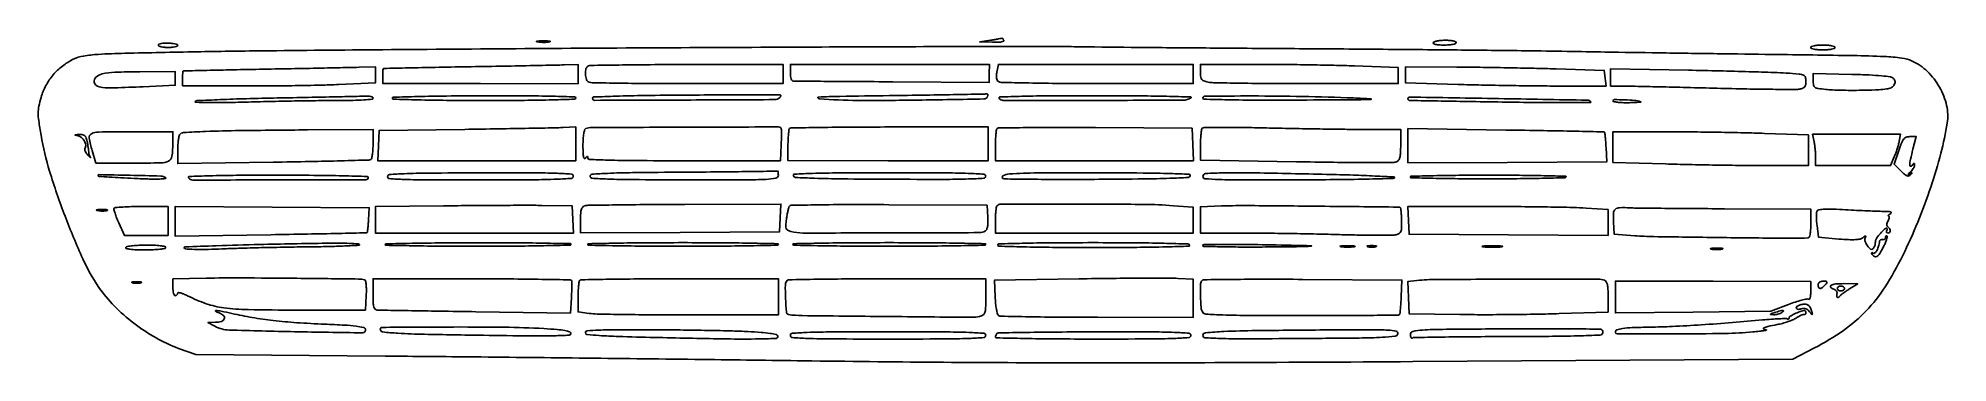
# Model space of a CAD drawing. Extents: x 0 to 792, y 0 to 135.
import ezdxf

# ---------------------------------------------------------------- set-up
doc = ezdxf.new("R2010")
doc.units = 0

msp = doc.modelspace()

# ---------------------------------------------------------------- linework, layer by layer
for points in [[(394.827353, 133.876262), (390.327353, 133.176649), (395.63637, 133.026455, 0.013585), (397.840231, 133.023999, 0.038309), (399.371416, 133.181704, 0.075512), (400.215929, 133.470925, 0.435726), (400.327353, 133.876262, 0.019369), (400.076653, 134.248826, 0.032455), (399.834765, 134.538392, 0.035673), (399.628732, 134.726016, 0.346373), (399.518336, 134.726068, -0.121216), (399.354299, 134.651797, -0.001171), (398.061579, 134.414482, -0.003802), (396.565957, 134.155268, -0.002443)], [(262.827353, 130.768234, 0.000383), (201.790983, 130.397678, 0.000425), (142.848183, 129.944518, 0.000393), (92.564969, 129.475624, 0.002218), (65.728053, 129.085219, 0.000742), (35.936552, 128.475414, 0.00966), (24.864296, 128.018194, 0.026642), (18.728662, 127.316539, 0.071046), (14.541626, 125.979989, 0.052664), (10.046135, 123.186093, 0.052243), (6.220122, 119.50798, 0.052078), (3.229408, 115.10491, 0.051673), (1.203733, 110.167605, 0.020225), (0.284019, 106.499028, 0.050938), (0.000021, 103.762353, 0.036002), (0.228519, 100.519989, 0.006209), (1.178307, 94.431366, 0.033048), (4.725742, 79.498658, 0.016009), (11.114634, 60.92666, 0.015778), (18.505419, 43.193922, 0.042626), (25.178186, 31.310592, 0.045746), (31.471772, 23.658246, 0.03417), (39.668067, 16.429114, 0.033903), (48.862118, 10.317206, 0.042442), (58.151203, 6.011147), (65.327353, 3.397815), (143.827353, 2.789292, -0.000565), (180.677097, 2.46198, -0.000285), (227.174228, 1.969947, -0.000283), (275.233326, 1.406865, -0.00042), (317.327353, 0.854554, 0.001524), (371.890852, 0.259155, 0.00161), (425.466424, 0.010338, 0.001313), (487.578482, 0.085031, 0.000577), (569.827353, 0.494892), (727.327353, 1.461444), (736.369138, 6.162553, 0.033438), (748.400388, 13.478138, 0.049005), (757.779341, 21.557557, 0.047547), (765.602463, 31.498388, 0.029218), (772.924871, 44.488232, 0.016805), (779.157251, 58.396625, 0.015948), (784.559473, 72.93494, 0.016603), (788.77101, 87.013221, 0.025279), (791.392423, 99.500101, 0.096026), (791.134993, 106.834704, 0.07216), (788.203718, 114.378346, 0.070932), (783.180831, 120.899705, 0.08619), (776.827353, 125.254724, 0.075338), (772.505981, 126.49057, 0.020264), (765.378057, 127.116824, 0.00796), (752.465664, 127.519708, 0.000657), (718.827353, 127.989232, -0.000321), (696.035674, 128.292072, -0.000267), (671.789853, 128.642775, -0.000269), (649.580269, 128.987862, -0.00073), (633.827353, 129.264122, 0.001802), (616.674097, 129.528152, 0.000433), (588.227353, 129.838831, 0.000445), (555.574228, 130.138114, 0.000441), (522.827353, 130.380242, -0.000274), (491.285651, 130.602929, -0.000352), (462.274228, 130.844078, -0.000269), (437.951582, 131.07646, -0.003048), (428.327353, 131.232276, 0.006084), (417.598202, 131.340834, 0.000189), (373.524228, 131.233876, 0.000369), (321.579836, 131.049849, 0.000256)], [(49.827353, 131.869064, 0.296806), (50.077596, 131.484641, 0.043381), (51.002353, 131.167897, 0.037417), (52.294397, 130.948123, 0.023426), (53.827353, 130.876262, 0.019688), (55.360547, 130.936655, 0.031838), (56.652353, 131.121856, 0.033686), (57.597445, 131.386877, 0.317588), (57.827353, 131.712328, 0.308429), (57.599292, 132.046871, 0.032717), (56.652353, 132.348841, 0.031397), (55.360444, 132.584611, 0.019646), (53.827353, 132.70513, 0.023406), (52.294273, 132.693416, 0.03792), (51.002353, 132.524189, 0.044707), (50.07963, 132.243397, 0.305516)], [(207.091103, 133.15868, 0.022548), (208.312541, 133.029969, 0.015659), (209.699899, 132.990299, 0.015827), (211.03687, 133.036284, 0.031163), (212.091103, 133.17233, 0.248898), (212.283041, 133.327076, 0.49082), (212.201704, 133.473115, 0.030832), (211.124433, 133.56863, 0.00738), (209.327353, 133.590247, 0.006817), (207.539071, 133.560983, 0.040183), (206.607954, 133.457844, 0.720633), (206.589078, 133.314874, 0.075924)], [(578.327353, 132.876262, 0.420328), (578.429061, 132.464637, 0.077973), (579.235739, 132.145137, 0.040398), (580.69459, 131.938468, 0.014995), (582.768336, 131.876262, 0.018609), (584.707528, 131.948458, 0.03019), (586.341267, 132.170012, 0.030871), (587.545346, 132.486296, 0.323693), (587.827353, 132.876262, 0.308946), (587.562073, 133.264614, 0.037703), (586.522814, 133.582512, 0.03416), (585.088487, 133.803968, 0.021227), (583.38637, 133.876262, 0.02093), (581.640537, 133.803149, 0.027868), (580.068378, 133.582512, 0.027581), (578.827055, 133.265153, 0.179846)], [(734.827353, 130.876262, 0.322437), (735.107903, 130.486444, 0.031449), (736.296103, 130.170012, 0.03053), (737.910799, 129.948466, 0.01883), (739.827353, 129.876262, 0.01883), (741.743907, 129.948466, 0.03053), (743.358603, 130.170012, 0.031449), (744.546802, 130.486444, 0.322437), (744.827353, 130.876262, 0.322437), (744.546802, 131.266079, 0.031449), (743.358603, 131.582512, 0.03053), (741.743907, 131.804057, 0.01883), (739.827353, 131.876262, 0.01883), (737.910799, 131.804057, 0.03053), (736.296103, 131.582512, 0.031449), (735.107903, 131.266079, 0.322437)], [(56.827353, 118.028389), (56.827353, 115.180516), (43.577353, 114.597074, -0.002816), (31.452144, 114.131572, -0.031307), (26.613125, 114.276072, -0.102229), (24.247014, 114.998142, -0.233988), (23.204711, 116.485811, -0.251374), (23.948768, 118.58189, -0.1287), (26.493494, 119.910454, -0.047436), (31.764424, 120.601514, -0.007744), (42.077353, 120.808581), (56.827353, 120.876262)], [(139.827353, 119.527395), (139.827353, 116.178529), (124.577353, 115.498314, -0.005388), (117.019619, 115.242774, -0.002082), (106.536728, 115.045063, -0.002061), (95.170465, 114.924903, -0.002546), (84.577353, 114.910527), (59.827353, 115.002956), (59.827353, 117.939609, -0.007949), (59.845462, 119.078673, -0.012006), (59.90079, 120.069127, -0.006838), (59.977691, 120.889272, -0.206983), (60.077353, 121.065221, -0.157099), (60.306597, 121.145174, -0.000051), (69.947665, 121.374891, -0.000863), (80.656428, 121.610467, -0.000523), (93.327353, 121.85407, 0.000246), (106.458001, 122.099231, 0.00031), (118.616415, 122.339767, 0.000246), (128.81774, 122.552935, 0.002472), (133.077353, 122.66511), (139.827353, 122.876262)], [(223.827353, 119.855918), (223.827353, 115.835574), (183.327353, 115.898625), (142.827353, 115.961677), (142.827353, 118.918969, -0.00789), (142.84547, 120.067007, -0.01184), (142.90079, 121.067506, -0.006828), (142.977737, 121.896342, -0.197496), (143.077353, 122.080345, -0.167007), (143.310449, 122.1664, -0.000052), (153.38829, 122.394174, -0.000895), (164.581253, 122.625937, -0.000543), (177.827353, 122.862114, 0.000326), (191.460519, 123.099293, 0.000431), (203.88204, 123.33421, 0.000308), (214.29657, 123.546577, 0.004232), (218.077353, 123.65803), (223.827353, 123.876262)], [(308.827353, 119.876262), (308.827353, 115.876262), (269.40914, 115.876262, -0.001439), (254.185482, 115.920088, -0.002261), (241.105378, 116.054564, -0.000571), (229.678782, 116.236773, -0.087553), (228.40914, 116.48325, -0.216079), (227.310963, 117.596073, -0.076123), (226.852157, 119.845482, -0.077364), (227.089673, 122.095623, -0.23617), (228.077353, 123.213981, -0.092204), (229.097707, 123.420433, -0.000381), (240.636728, 123.593394, -0.001879), (253.749435, 123.730667, -0.001181), (269.077353, 123.797314), (308.827353, 123.876262)], [(394.28966, 120.126284), (394.251968, 116.376262), (354.28966, 116.637022, 0.000044), (338.880314, 116.736206, 0.00007), (325.699093, 116.818023, 0.000013), (314.063227, 116.888301, 0.003655), (313.077353, 116.887022, -0.226047), (312.564574, 117.125935, -0.086757), (312.16587, 117.827024, -0.057814), (311.909089, 118.931164, -0.028258), (311.827353, 120.376262), (311.827353, 123.876262), (353.077353, 123.876284), (394.327353, 123.876306)], [(478.827353, 119.876262), (478.827353, 115.876262), (439.077353, 115.891574, -0.001884), (423.748651, 115.955224, -0.002995), (410.633278, 116.137672, -0.000671), (399.142007, 116.381823, -0.136599), (398.065608, 116.70785, -0.134549), (397.563927, 117.259843, -0.078815), (397.287149, 118.115376, -0.058439), (397.242561, 119.262888, -0.02988), (397.440608, 120.692537), (398.077353, 123.876262), (438.452353, 123.876262), (478.827353, 123.876262)], [(545.667046, 123.218454), (563.827353, 122.560647), (563.827353, 119.218454), (563.827353, 115.876262), (525.952353, 115.876262, -0.001537), (511.21253, 115.92158, -0.002273), (498.285165, 116.059855, -0.00102), (487.257787, 116.250463, -0.044547), (484.952353, 116.501262, -0.034086), (483.220076, 116.972378, -0.144469), (482.355131, 117.590706, -0.137102), (481.93991, 118.598839, -0.029557), (481.827353, 120.501262), (481.827353, 123.876262), (504.667046, 123.876262, -0.002372), (514.736622, 123.828498, -0.001639), (526.132169, 123.683031, -0.001653), (537.085262, 123.471086, -0.003388)], [(629.263949, 121.990813), (649.200545, 121.376262), (649.569498, 118.126262), (649.93845, 114.876262), (630.132902, 114.878714, -0.002546), (620.984128, 114.926441, -0.001388), (609.75617, 115.073381, -0.001383), (598.343717, 115.286014, -0.002198), (588.577353, 115.537966), (566.827353, 116.194765), (566.827353, 119.535513), (566.827353, 122.876262), (588.077353, 122.740813, -0.001832), (597.660054, 122.644628, -0.001127), (608.94154, 122.464628, -0.00113), (620.098264, 122.236248, -0.002022)], [(724.577353, 120.259673, -0.004472), (730.033878, 119.838278, -0.075239), (731.788695, 119.415882, -0.222386), (732.566876, 118.575081, -0.077426), (732.827353, 116.90307, -0.043279), (732.703742, 115.477661, -0.124032), (732.30159, 114.57667, -0.129945), (731.533881, 113.998198, -0.049644), (730.240343, 113.614878, -0.04861), (728.330668, 113.439191, -0.001089), (719.112264, 113.50909, -0.002449), (708.310874, 113.667448, -0.001653), (695.990343, 113.949208, 0.000332), (683.40808, 114.270214, 0.000422), (671.792419, 114.549017, 0.00033), (662.050267, 114.76819, 0.003495), (658.077353, 114.827169), (651.827353, 114.876262), (651.827353, 118.458896), (651.827353, 122.04153), (684.077353, 121.432076, -0.001151), (697.029732, 121.157482, -0.00136), (709.277353, 120.836283, -0.001185), (719.615649, 120.512473, -0.008612)], [(769.042269, 118.061345, -0.065312), (769.564543, 117.381352, -0.118883), (769.762295, 116.713471, -0.107273), (769.642229, 115.981203, -0.046843), (769.194117, 115.098738, -0.152935), (768.131407, 114.196715, -0.059416), (766.257622, 113.654685, -0.02969), (763.101246, 113.326735, -0.005394), (757.216593, 113.130249, -0.005532), (752.662536, 113.077762, -0.005102), (747.98388, 113.123344, -0.005099), (743.816162, 113.249015, -0.016857), (741.077353, 113.452206, -0.010372), (737.785201, 113.877618, -0.113946), (736.554624, 114.363661, -0.200442), (735.988797, 115.242404, -0.044138), (735.827353, 117.067694), (735.827353, 120.115215), (751.814746, 119.708345, -0.004668), (759.079921, 119.455558, -0.0128), (764.200685, 119.097984, -0.012156), (767.849097, 118.659452, -0.161755)], [(222.827353, 109.893435, -0.404801), (222.351425, 109.401909, -0.001371), (213.237743, 109.132953, -0.00493), (201.532529, 108.93509, -0.001761), (184.827353, 108.876262, -0.001959), (169.249765, 108.937306, -0.004196), (157.228847, 109.132418, -0.000825), (147.232854, 109.395099, -0.406058), (146.827353, 109.812084, -0.405445), (147.23189, 110.228957, -0.000818), (157.250579, 110.513529, -0.004186), (169.279132, 110.734745, -0.001969), (184.827353, 110.829257, -0.001752), (201.561167, 110.806441, -0.004939), (213.257737, 110.633964, -0.001382), (222.350506, 110.384881, -0.40541)], [(307.41181, 110.126262, -0.197672), (305.293516, 109.241039, -0.000394), (268.165394, 109.065193, -0.000279), (230.711615, 108.938254, -0.415043), (229.827353, 109.820016, -0.402831), (230.314367, 110.326414, -0.001406), (239.520926, 110.6599, -0.004943), (251.420229, 110.939693, -0.001717), (268.577353, 111.114518, -0.000611), (283.464531, 111.196885, -0.001003), (296.066936, 111.225937, -0.000078), (307.378295, 111.227564, -0.13593), (307.74402, 111.126262, -0.233164), (307.843454, 110.97189, -0.109138), (307.818308, 110.729387, -0.07307), (307.668391, 110.431767, -0.043063)], [(393.577739, 110.626262, -0.317783), (392.056058, 109.507564, -0.000846), (364.702897, 109.046038, -0.005005), (339.73647, 108.916976, -0.018012), (323.827353, 109.567406, -0.260969), (323.254014, 109.94916, -0.545623), (323.46773, 110.317164, -0.007351), (332.353872, 110.592739, -0.0008), (352.827353, 110.89372, 0.000525), (368.030696, 111.108854, 0.000848), (380.96902, 111.327484, 0.000113), (392.481756, 111.544172, 0.063355), (393.160686, 111.64372, -0.167487), (393.441273, 111.62693, -0.200141), (393.626946, 111.440765, -0.123734), (393.677533, 111.088904, -0.054566)], [(477.907874, 109.947188, -0.141052), (474.683181, 109.00581, -0.000596), (437.656208, 108.910007, -0.000376), (400.056452, 108.885838, -0.259904), (398.35212, 109.836188, -0.576446), (398.629909, 110.354157, -0.001795), (407.76858, 110.620147, -0.004948), (420.028122, 110.811562, -0.001523), (438.518336, 110.860949, -0.001763), (455.116146, 110.796209, -0.003942), (467.729442, 110.603086, -0.00136), (477.79951, 110.342071, -0.74015)], [(138.827353, 109.876262, -0.38581), (138.424513, 109.431901, -0.007078), (134.992755, 109.143697, -0.012148), (130.489104, 108.939385, -0.00526), (124.48896, 108.876262, 0.003081), (117.405112, 108.83261, 0.001207), (107.632185, 108.688568, 0.001194), (97.061294, 108.481982, 0.001488), (87.23896, 108.237305, -0.00338), (78.479311, 108.052267, -0.006025), (71.270145, 108.035604, -0.002064), (65.267376, 108.118852, -0.649666), (65.12604, 108.45266, -0.195665), (65.89678, 108.808554, -0.000808), (75.442999, 109.233884, -0.003802), (86.340372, 109.61877, -0.002366), (99.12604, 109.912477, 0.000336), (112.083047, 110.157483, 0.000486), (123.529155, 110.392738, 0.000245), (133.246221, 110.606669, 0.008141), (135.577353, 110.697123, -0.029097), (136.822699, 110.693245, -0.046561), (137.872665, 110.529889, -0.06013), (138.603385, 110.248558, -0.277611)], [(545.327353, 109.93003, -0.005901), (552.554751, 109.564854, -0.950448), (552.552045, 109.329247, -0.008311), (545.699504, 109.173713, -0.000409), (523.077353, 109.05484, -0.001676), (505.540224, 109.035827, -0.004534), (493.095208, 109.176919, -0.001132), (483.292699, 109.399167, -0.40693), (482.827353, 109.876262, -0.412952), (483.642567, 110.694995, -0.000862), (503.309894, 110.745822, -0.005131), (524.055427, 110.550767, -0.004754)], [(643.691911, 108.294281, -0.653131), (643.572804, 108.020339, -0.000466), (633.125067, 107.993347, -0.002892), (621.163658, 108.042791, -0.001689), (606.827353, 108.23342, 0.000009), (592.396615, 108.473791, 0.000015), (580.122665, 108.677635, 0.000002), (569.178643, 108.859018, 0.001225), (568.577353, 108.867509, -0.098705), (568.291041, 108.928068, -0.096647), (568.047404, 109.094003, -0.09665), (567.884022, 109.33935, -0.098719), (567.826463, 109.626262, -0.419511), (568.510965, 110.300115, -0.000172), (605.429962, 109.664654, -0.000238), (642.109362, 109.00318, -0.204083)], [(664.327353, 108.37595, -0.786234), (664.314815, 108.238743, -0.016781), (663.197665, 108.111367, -0.011524), (661.408947, 108.009437, -0.005312), (659.077353, 107.955209, -0.01282), (656.681162, 107.986379, -0.021155), (654.66329, 108.150082, -0.016586), (653.102751, 108.396198, -0.359712), (652.827353, 108.729469, -0.415113), (653.32904, 109.229618, -0.006915), (657.652432, 109.15654, -0.014687), (661.84015, 108.904544, -0.06004)], [(55.827353, 90.958049, -0.034478), (55.466086, 85.72518, -0.249786), (54.034384, 83.75085, -0.109208), (50.852777, 82.984801, -0.004681), (39.259105, 82.876262), (23.904834, 82.876262), (22.366093, 88.057763, -0.030247), (21.148982, 93.298463, -0.33223), (22.075534, 95.105495, -0.111386), (24.984353, 95.797724, -0.002943), (38.327353, 95.876262), (55.827353, 95.876262)], [(138.827353, 90.935279, -0.014658), (138.759384, 88.61736, -0.020932), (138.552943, 86.569865, -0.017567), (138.259933, 84.936227, -0.203912), (137.893191, 84.416952, -0.131732), (137.087943, 84.175235, -0.000361), (125.610975, 83.842964, -0.002146), (112.628681, 83.532252, -0.001334), (97.393191, 83.273688), (57.827353, 82.707768), (57.842666, 88.042015, -0.013234), (57.90522, 90.173592, -0.01601), (58.080736, 92.166975, -0.0147), (58.329201, 93.819491, -0.097158), (58.631613, 94.593789, -0.240183), (60.258975, 95.554528, -0.005716), (69.330515, 96.012463, -0.006699), (83.617163, 96.378399, -0.001069), (111.577353, 96.66004), (138.827353, 96.876262)], [(222.827353, 90.876262), (222.827353, 83.876262), (181.779635, 83.876262), (140.731918, 83.876262), (141.029635, 90.126262), (141.327353, 96.376262), (176.827353, 96.895515, 0.000401), (190.807823, 97.111225, 0.000543), (203.441415, 97.330019, 0.000363), (214.047831, 97.532925, 0.006018), (217.577353, 97.645515), (222.827353, 97.876262)], [(307.910686, 97.463458, -0.192326), (308.067598, 97.102477, -0.004603), (308.106455, 95.236926, -0.009432), (308.090379, 93.017815, -0.006189), (307.992026, 90.463458), (307.656699, 83.876262), (267.742026, 83.876262, -0.001278), (247.368289, 83.928326, -0.006546), (236.06019, 84.134187, -0.003897), (228.484131, 84.430481, -0.396998), (227.81204, 85.126262, 0.066727), (227.745376, 85.581176, 0.405416), (227.558212, 85.688762, 0.167501), (227.267584, 85.49812, 0.021149), (226.827353, 84.876262, -0.427288), (226.415007, 84.797195, -0.193436), (226.084206, 85.312748, -0.038825), (225.896516, 87.001057, -0.007702), (225.842666, 90.042928, -0.012494), (225.909741, 92.998724, -0.030717), (226.146134, 95.157078, -0.040141), (226.523443, 96.630172, -0.217403), (227.077353, 97.213981, -0.095225), (229.331117, 97.655961, -0.000171), (267.828204, 97.787977, -0.00009), (306.842444, 97.901326, -0.19841)], [(393.827353, 90.856319), (393.827353, 83.836376), (352.327353, 83.898133), (310.827353, 83.95989), (310.827353, 90.251409, -0.009858), (310.875836, 92.710177, -0.014023), (311.023186, 94.890628, -0.009968), (311.230493, 96.678225, -0.163948), (311.49402, 97.209595, -0.194375), (312.136116, 97.482156, -0.000352), (323.959645, 97.680428, -0.002487), (337.29089, 97.828257, -0.001529), (352.99402, 97.876262), (393.827353, 97.876262)], [(478.623043, 90.626262), (478.918733, 83.876262), (437.873043, 83.876262), (396.827353, 83.876262), (396.827353, 90.209595, -0.009957), (396.876655, 92.685182, -0.01414), (397.026474, 94.881632, -0.010115), (397.237332, 96.681626, -0.163575), (397.505211, 97.220786, -0.195862), (398.157313, 97.495393, -0.00038), (409.75514, 97.622798, -0.002592), (422.843176, 97.688777, -0.001594), (438.255211, 97.637453), (478.327353, 97.376262)], [(548.577353, 96.878428), (564.827353, 96.876262), (564.827353, 90.48325, -0.01062), (564.755986, 87.123527, -0.050065), (564.482354, 85.21665, -0.097971), (563.950081, 84.079809, -0.142788), (563.077353, 83.410927, -0.092345), (561.680275, 83.147879, -0.000718), (550.164853, 83.142097, -0.002611), (536.939925, 83.223518, -0.001671), (521.577353, 83.449686), (481.827353, 84.167757), (481.827353, 90.355342, -0.011252), (481.882003, 92.783512, -0.015493), (482.047665, 94.959375, -0.012102), (482.282156, 96.736733, -0.151083), (482.577353, 97.339695, -0.203662), (483.289735, 97.652538, -0.00132), (490.303915, 97.717956, -0.004964), (498.381373, 97.691773, -0.003114), (507.827353, 97.508528, 0.001431), (518.397127, 97.267889, 0.00111), (529.903915, 97.064414, 0.001122), (540.639174, 96.922513, 0.00271)], [(649.328603, 95.707846, -0.170591), (649.468995, 95.41476, -0.003254), (649.643849, 93.711165, -0.007499), (649.806673, 91.699753, -0.004904), (649.936851, 89.376262), (650.214012, 83.376262), (609.020682, 83.195642), (567.827353, 83.015022), (567.827353, 90.101116), (567.827353, 97.18721), (608.412435, 96.61332, -0.000754), (623.997393, 96.369427, -0.001242), (637.172905, 96.110608, -0.000089), (649.004171, 95.846668, -0.19327)], [(715.667046, 95.218454), (733.827353, 94.560647), (733.827353, 88.218454), (733.827353, 81.876262), (715.077353, 81.878714, -0.002653), (706.338241, 81.926226, -0.001383), (695.446103, 82.073381, -0.001376), (684.269631, 82.286069, -0.002102), (674.577353, 82.537966), (652.827353, 83.194765), (652.827353, 89.535513), (652.827353, 95.876262), (675.167046, 95.876262, -0.002416), (685.04443, 95.828543, -0.001645), (696.279044, 95.683031, -0.001657), (707.118124, 95.471045, -0.003334)], [(20.389547, 91.39643, -0.004254), (20.637887, 90.007565, -0.005296), (20.844001, 88.712562, -0.004346), (20.995853, 87.62359, -0.039778), (21.019897, 87.14643, 0.065399), (21.057437, 86.777639, 0.02695), (21.19936, 86.294904, 0.026101), (21.409511, 85.786577, 0.030403), (21.66239, 85.329132, -0.182032), (21.694061, 85.17731, -0.574437), (21.619532, 85.148101, -0.032557), (21.218446, 85.51023, -0.007212), (20.582713, 86.183296, -0.037266), (19.956059, 86.977597, -0.048474), (19.514822, 87.791866, -0.05713), (19.304314, 88.508844, -0.183266), (19.397261, 88.989375, 0.167822), (19.713186, 90.395355, 0.098673), (19.184799, 92.055017, 0.092794), (18.016873, 93.470129, 0.12672), (16.530073, 94.176724, -0.004032), (15.264152, 94.432833, -0.576204), (15.225419, 94.550645, -0.198464), (15.435708, 94.652518, -0.002244), (17.03204, 94.740079, -0.048784), (18.512623, 94.67017, -0.161035), (19.374917, 94.238642, -0.126037), (19.931681, 93.302862, -0.025135)], [(771.487985, 91.929423, -0.018795), (771.157199, 90.54771, -0.009074), (770.635641, 88.804477, -0.008985), (770.025627, 87.004956, -0.012746), (769.414012, 85.429423), (767.929406, 81.876262), (752.378379, 81.876262), (736.827353, 81.876262), (736.827353, 85.251262, 0.014823), (736.782309, 86.770337, 0.009143), (736.643759, 88.552824, 0.009167), (736.442093, 90.311153, 0.016219), (736.202353, 91.751262), (735.577353, 94.876262), (753.827353, 94.876262), (772.077353, 94.876262)], [(777.180866, 88.658333, 0.008715), (776.169292, 84.458755, 0.04174), (775.836728, 82.019624, 0.397533), (776.208747, 81.582119, 0.283883), (776.827353, 81.876262, -0.011718), (777.354204, 82.651054, -0.212802), (777.606124, 82.798944, -0.413627), (777.769512, 82.668725, -0.025625), (777.81204, 81.986504, -0.097806), (777.693855, 81.351369, -0.04299), (777.308792, 80.583633, -0.040365), (776.745798, 79.813908, -0.043024), (776.077353, 79.162347, 0.008676), (775.383596, 78.573287, 0.128826), (775.206897, 78.311223, 0.631657), (775.293701, 78.22517, 0.025579), (775.827353, 78.448808, -0.00947), (776.585703, 78.795729, -0.339168), (776.761806, 78.751909, -0.358556), (776.759056, 78.575891, -0.00989), (776.215814, 77.961427, -0.149639), (775.518435, 77.552832, -0.157649), (774.727786, 77.616067, -0.079151), (773.706986, 78.242634, -0.018183), (772.215814, 79.617498), (769.327353, 82.481812), (771.307113, 88.179037, -0.01214), (772.506717, 91.378463, -0.07429), (773.397816, 92.894773, -0.139096), (774.429704, 93.623315, -0.084788), (775.910626, 93.876262), (778.534379, 93.876262)], [(306.827353, 77.87719, -0.359334), (305.810968, 76.645539, -0.035449), (301.709948, 76.150771, -0.012098), (293.339931, 75.94146, -0.000707), (267.827353, 75.95695, -0.001123), (246.430738, 76.048276, -0.007901), (236.013619, 76.28079, -0.007406), (229.596903, 76.620747, -0.394508), (228.827353, 77.444278, -0.393021), (229.594578, 78.269572, -0.007377), (236.003857, 78.642635, -0.007936), (246.38351, 78.928318, -0.001145), (267.577353, 79.126609, 0.000571), (282.45312, 79.248714, 0.000943), (295.017978, 79.38989, 0.000052), (306.334968, 79.539575, 0.189027), (306.577353, 79.638352, -0.569925), (306.674421, 79.610923, -0.029599), (306.753915, 79.219148, -0.02349), (306.809683, 78.627872, -0.011768)], [(52.827353, 76.861072, -0.700766), (52.731215, 76.455106, -0.022292), (50.319093, 76.283046, -0.01366), (46.182796, 76.285878, -0.003996), (39.827353, 76.514747, -0.00221), (34.238814, 76.785494, -0.003525), (29.464332, 77.071734, -0.000801), (25.288106, 77.358391, -0.162579), (24.910686, 77.514624, -0.700223), (25.136709, 78.104761, -0.001671), (37.986758, 77.846904, -0.001945), (50.815705, 77.496631, -0.138286)], [(136.827353, 76.966993, -0.413267), (135.858684, 75.995189, -0.000363), (99.897746, 75.905115, -0.000426), (64.079876, 75.871924, -0.259953), (62.353121, 76.834567, -0.575089), (62.629472, 77.352388, -0.002139), (70.974882, 77.623613, -0.005398), (82.244909, 77.819909, -0.001655), (99.268336, 77.876262, -0.002057), (114.268786, 77.814536, -0.003994), (126.250638, 77.620209, -0.000702), (136.445731, 77.359066, -0.406323)], [(221.827353, 77.449573, -0.391172), (221.014062, 76.569083, -0.009768), (215.08077, 76.214024, -0.008569), (205.086367, 75.983131, -0.001063), (183.327353, 75.89968, -0.00108), (161.749448, 75.909411, -0.008378), (151.671739, 76.104602, -0.00904), (145.625775, 76.432623, -0.393198), (144.827353, 77.290948, -0.392141), (145.624706, 78.151278, -0.008928), (151.698955, 78.504529, -0.008366), (161.799884, 78.741987, -0.001091), (183.327353, 78.840841, -0.001053), (205.136499, 78.847499, -0.00858), (215.107491, 78.65842, -0.00989), (221.013055, 78.327952, -0.392217)], [(392.827353, 77.442739, -0.39575), (392.037981, 76.601625, -0.007986), (385.691694, 76.300109, -0.007971), (375.238581, 76.137446, -0.001061), (353.160849, 76.192739, -0.001339), (333.126202, 76.339076, -0.006442), (321.723156, 76.599852, -0.003784), (313.986786, 76.935165, -0.308801), (313.077515, 77.626262, -0.496571), (313.554695, 78.323852, -0.00439), (320.929086, 78.621065, -0.006641), (332.141251, 78.825381, -0.001235), (352.74402, 78.876262, -0.001061), (374.999142, 78.829056, -0.007877), (385.586995, 78.617321, -0.007725), (392.037784, 78.286766, -0.394825)], [(477.562689, 77.582982, -0.30863), (476.70518, 76.930885, -0.003473), (469.097381, 76.592095, -0.006455), (458.144957, 76.32211, -0.001497), (439.718822, 76.161032, -0.001482), (425.208337, 76.120642, -0.002265), (412.622235, 76.179948, -0.000784), (401.759647, 76.297377, -0.060925), (400.052392, 76.527663, -0.666157), (399.906154, 77.567508, -0.119016), (402.645661, 78.409834, -0.013799), (414.158237, 78.798956, -0.001946), (437.89626, 78.853533, -0.0013), (457.999665, 78.769254, -0.006307), (469.40349, 78.547926, -0.003629), (477.108556, 78.245129, -0.497377)], [(534.124757, 78.216203, -0.002462), (545.068958, 77.909903, -0.004203), (554.205022, 77.532284, -0.000824), (562.127092, 77.125034, -0.569698), (562.289404, 76.814859, -0.253612), (561.758291, 76.510432, -0.000392), (550.362143, 76.249003, -0.002873), (537.507606, 76.038084, -0.001753), (522.329308, 75.929497, -0.000968), (499.426542, 75.890297, -0.008809), (489.44421, 76.068424, -0.011468), (483.680438, 76.40539, -0.390588), (482.827353, 77.330841, -0.395489), (483.960543, 78.539405, -0.011774), (491.521645, 78.848102, -0.009054), (504.575493, 78.837016, -0.001025)], [(633.409524, 77.126262, -0.192014), (632.69729, 76.820746, -0.000712), (623.50469, 76.596574, -0.00354), (613.034073, 76.430315, -0.002199), (600.745765, 76.376262, -0.002202), (588.508716, 76.43016, -0.003672), (578.206639, 76.596574, -0.000543), (569.130189, 76.819725, -0.405587), (568.83026, 77.126262, -0.408031), (569.128122, 77.432861, -0.000518), (578.42404, 77.655949, -0.003588), (588.968217, 77.822365, -0.002151), (601.49402, 77.876262, -0.002154), (613.96914, 77.822531, -0.00372), (624.344199, 77.655949, -0.000788), (633.287899, 77.431669, -0.658862)], [(28.589012, 63.189181, -0.041951), (27.761571, 63.045279, -0.020826), (26.696946, 62.995534, -0.020511), (25.582092, 63.035653, -0.028254), (24.589012, 63.169001, -0.082665), (24.146915, 63.332851, -0.67161), (24.166715, 63.482075, -0.053901), (24.898454, 63.591428, -0.008901), (26.327353, 63.624078, -0.009782), (27.765778, 63.603193, -0.038992), (28.641715, 63.504652, -0.417468), (28.743574, 63.352482, -0.285845)], [(53.827353, 58.876262), (53.827353, 52.876262), (44.770755, 52.876262), (35.714158, 52.876262), (33.382841, 58.126262, -0.011571), (32.522102, 60.192194, -0.01683), (31.867634, 62.054387, -0.0124), (31.423715, 63.601017, -0.200659), (31.498455, 64.126262, -0.241905), (31.979952, 64.427264, -0.004561), (35.028014, 64.655949, -0.010031), (38.660458, 64.822079, -0.006411), (42.88637, 64.876262), (53.827353, 64.876262)], [(136.955748, 59.376262, -0.004809), (136.818858, 57.439723, -0.007338), (136.659277, 55.762566, -0.003196), (136.493859, 54.342114, -0.164976), (136.37498, 54.095595, -0.195265), (136.102928, 53.977747, -0.000067), (124.537244, 53.712046, -0.001077), (111.680598, 53.446114, -0.000653), (96.463353, 53.184022), (56.827353, 52.553116), (56.827353, 58.726033), (56.827353, 64.89895), (97.044121, 64.637606), (137.26089, 64.376262)], [(221.627257, 59.542283), (221.927161, 53.876262), (180.877257, 53.876262), (139.827353, 53.876262), (139.827353, 59.360688), (139.827353, 64.845115), (168.077353, 65.164964, -0.000875), (179.809764, 65.277255, -0.000841), (191.70079, 65.350245, -0.000832), (202.18597, 65.379532, -0.003048), (208.827353, 65.346558), (221.327353, 65.208304)], [(307.627257, 60.126262), (307.327353, 54.376262), (266.077353, 54.15789), (224.827353, 53.939518), (224.827353, 59.334566, -0.013197), (224.901129, 62.129274, -0.059514), (225.179638, 63.735622, -0.115304), (225.716446, 64.672837, -0.142308), (226.577353, 65.186936, -0.060086), (227.951757, 65.374432, -0.000439), (239.504512, 65.543996, -0.001659), (252.745569, 65.682763, -0.001062), (268.127257, 65.76026), (307.927161, 65.876262)], [(393.638403, 60.47301, -0.018614), (393.695841, 58.27528, -0.040409), (393.541038, 56.594967, -0.055074), (393.193508, 55.398475, -0.154438), (392.638403, 54.738322, -0.141271), (390.243661, 54.03806, -0.000326), (353.060978, 53.920977, -0.000653), (316.968783, 53.877979, -0.06545), (311.961565, 54.536827, -0.05991), (310.661454, 55.057945, -0.186138), (310.062295, 55.766643, -0.104912), (309.911686, 56.967998, -0.012969), (310.203802, 59.606102, -0.009058), (310.478618, 61.372624, -0.011096), (310.801737, 63.011709, -0.009665), (311.128791, 64.370759, -0.07466), (311.385505, 64.970353, -0.254808), (312.096846, 65.375965, -0.000765), (323.047553, 65.569782, -0.003781), (336.080719, 65.681939, -0.001866), (352.643268, 65.637423), (393.327353, 65.376262)], [(470.577353, 65.22205), (478.827353, 64.579827), (478.827353, 59.228044), (478.827353, 53.876262), (437.827353, 53.876262), (396.827353, 53.876262), (396.827353, 59.209595, -0.01161), (396.875922, 61.301089, -0.016057), (397.023186, 63.172095, -0.012597), (397.231655, 64.697188, -0.157369), (397.49402, 65.209595, -0.198578), (398.993417, 65.831797, -0.000279), (430.257493, 65.854588, -0.001973), (458.247936, 65.748902, -0.017493)], [(564.699393, 64.286701, -0.188552), (564.85215, 63.997459, -0.005254), (564.999734, 62.564941, -0.010083), (565.123411, 60.849933, -0.006672), (565.199393, 58.876416, -0.012206), (565.201554, 55.911038, -0.088484), (564.919201, 54.5195, -0.165735), (564.242756, 53.724789, -0.073013), (562.950527, 53.19155, -0.059384), (561.262864, 52.976113, -0.002379), (555.066961, 52.953933, -0.004156), (547.715876, 53.023701, -0.002926), (539.450527, 53.219251, 0.002003), (530.034735, 53.459413, 0.001309), (519.171348, 53.664503, 0.001316), (508.580291, 53.808838, 0.002519), (500.077353, 53.859491), (481.827353, 53.876262), (481.827353, 59.337329), (481.827353, 64.798396), (490.577353, 65.089334, -0.010034), (502.520833, 65.246653, -0.000983), (531.33126, 64.991334, -0.000084), (563.779998, 64.634515, -0.177068)], [(641.673728, 64.226519), (650.827353, 63.576776), (650.827353, 58.215426), (650.827353, 52.854075), (609.577353, 53.115168), (568.327353, 53.376262), (568.027449, 59.126262), (567.727545, 64.876262), (600.123824, 64.876262, -0.001822), (613.198185, 64.828619, -0.002087), (625.692574, 64.6854, -0.001881), (636.289627, 64.479817, -0.011927)], [(699.077353, 63.950293), (734.827353, 63.781754), (734.827353, 57.829008, -0.01281), (734.758338, 55.135721, -0.038622), (734.523194, 53.315096, -0.063024), (734.138848, 52.198581, -0.277224), (733.577353, 51.836682, -0.010195), (723.210966, 51.719905, -0.000881), (696.765096, 52.007793, -0.000691), (669.813355, 52.38594, -0.014706), (661.827353, 52.74413), (653.327353, 53.376262), (653.027966, 58.543426, -0.03013), (653.036528, 62.160523, -0.203665), (653.821318, 63.726987, -0.171976), (655.582099, 64.397598, -0.020403), (659.827353, 64.323199, 0.01185), (662.338085, 64.236228, 0.000357), (672.80079, 64.129357, 0.000708), (685.125668, 64.029707, 0.000489)], [(764.827353, 62.865496, -0.009686), (766.95368, 62.814911, -0.068949), (767.964902, 62.630025, -0.399747), (768.140213, 62.302693, -0.184085), (767.827353, 61.876262, 0.02276), (767.301692, 61.501585, 0.069642), (766.998626, 61.187143, 0.246367), (766.970499, 60.994267, 0.312898), (767.112537, 60.891574, -0.324599), (767.327133, 60.72937, -0.106498), (767.362193, 60.311087, -0.060382), (767.202146, 59.682163, -0.030407), (766.859832, 58.93695, 0.036372), (766.464187, 58.047853, 0.083248), (766.333366, 57.328363, 0.120421), (766.460401, 56.77571, 0.138779), (766.824649, 56.377933, -0.108326), (767.548786, 55.676623, -0.153209), (767.796484, 54.820217, -0.207566), (767.488171, 54.151183, -0.184463), (766.768336, 53.876262, -0.108972), (766.413392, 53.954549, -0.182303), (766.201953, 54.170012, -0.161196), (766.17084, 54.494162, -0.082592), (766.327353, 54.876262, 0.049511), (766.514816, 55.259791, 0.107726), (766.560646, 55.582512, 0.18394), (766.462924, 55.791512, 0.194814), (766.253665, 55.876262, 0.198491), (765.409488, 55.527393, 0.015887), (763.722053, 53.735003, 0.018865), (762.170271, 51.838451, 0.126036), (761.702353, 50.723252, 0.00092), (761.645479, 50.332909, 0.000508), (761.577353, 49.855794, 0.000506), (761.509282, 49.372057, 0.000815), (761.452353, 48.959595, -0.056086), (761.34968, 48.553404, -0.031535), (761.140724, 48.088851, -0.03108), (760.867321, 47.640789, -0.043874), (760.56702, 47.282596, -0.370269), (759.609833, 47.209551, -0.080096), (758.348502, 48.489999, -0.066403), (757.386538, 50.313578, -0.17537), (757.378402, 51.767705, 0.022501), (757.593809, 52.472486, 0.442163), (757.482637, 52.641797, 0.205609), (757.19232, 52.568157, 0.009686), (756.386025, 51.924955, -0.123671), (755.246621, 51.379285, -0.036724), (753.316262, 51.132557, -0.02556), (750.528285, 51.125305, -0.00865), (746.477538, 51.392259), (738.056163, 52.093756), (737.402972, 57.017744, -0.015326), (737.203182, 58.984517, -0.019049), (737.14346, 60.821836, -0.017623), (737.205647, 62.343593, -0.119943), (737.436772, 63.053306, -0.228133), (738.217179, 63.552017, -0.020013), (740.621651, 63.744839, -0.018282), (744.117699, 63.75687, -0.006111), (749.225558, 63.525118, 0.001914), (753.805932, 63.278751, 0.001914), (758.388076, 63.067453, 0.00187), (762.389542, 62.913267, 0.00759)], [(52.827353, 47.876262, -0.362859), (52.478127, 47.458408, -0.015539), (50.437599, 47.15547, -0.019326), (47.713308, 46.943472, -0.009754), (44.268336, 46.876262, -0.008266), (40.642275, 46.936209, -0.023056), (38.105968, 47.137418, -0.031132), (36.502847, 47.441598, -0.506273), (36.327353, 47.876262, -0.215801), (36.914624, 48.271294, -0.012687), (39.096503, 48.582512, -0.017326), (41.798866, 48.803676, -0.011753), (44.88637, 48.876262, -0.010716), (48.058495, 48.808271, -0.020605), (50.592107, 48.594779, -0.017187), (52.487299, 48.289632, -0.358465)], [(133.187674, 49.102267, -0.569949), (133.021432, 48.784874, -0.001582), (127.160144, 48.496932, -0.005806), (120.273269, 48.260545, -0.003369), (111.996691, 48.128437, 0.002004), (102.663695, 48.004965, 0.001567), (92.533993, 47.798588, 0.001584), (83.106222, 47.547055, 0.003876), (76.169981, 47.286167, -0.006085), (70.648078, 47.102904, -0.008861), (65.77694, 47.086913, -0.005087), (61.69896, 47.187305, -0.13537), (60.669981, 47.509997, -0.731181), (60.827695, 48.091394, -0.001697), (73.822421, 48.609029, -0.003802), (91.754359, 49.12586, -0.001092), (119.518336, 49.654113, -0.005544), (124.609189, 49.683391, -0.008753), (128.974984, 49.583644, -0.003504), (132.672001, 49.408435, -0.245474)], [(220.826917, 49.147458, -0.407734), (220.517871, 48.831841, -0.000395), (209.517275, 48.602801, -0.00313), (197.089401, 48.431681, -0.001877), (182.326622, 48.376262, -0.001717), (167.563883, 48.426951, -0.002863), (155.136183, 48.583468, -0.00033), (144.110194, 48.792773, -0.408594), (143.827058, 49.081646, -0.407852), (144.110421, 49.371004, -0.00033), (155.136641, 49.599156, -0.002863), (167.564524, 49.776917, -0.001717), (182.327353, 49.852843, -0.001877), (197.090132, 49.822659, -0.00313), (209.51785, 49.672783, -0.000395), (220.51821, 49.462547, -0.408562)], [(306.827236, 49.126262, -0.408204), (306.526325, 48.819196, -0.000355), (295.224037, 48.596574, -0.002967), (282.473405, 48.430158, -0.001779), (267.327149, 48.376262, -0.001779), (252.180907, 48.430158, -0.002967), (239.43032, 48.596574, -0.000355), (228.128094, 48.819196, -0.408284), (227.827266, 49.126262, -0.408216), (228.128164, 49.433327, -0.000355), (239.430452, 49.655949, -0.002967), (252.181087, 49.822365, -0.001779), (267.327353, 49.876262, -0.001779), (282.473604, 49.822365, -0.002967), (295.224193, 49.655949, -0.000355), (306.526419, 49.433327, -0.408295)], [(392.827738, 49.126262, -0.408479), (392.52692, 48.819168, -0.000346), (381.078144, 48.596574, -0.00293), (368.166363, 48.430158, -0.001757), (352.828579, 48.376262, -0.001757), (337.490711, 48.430158, -0.00293), (324.578654, 48.596574, -0.000346), (313.129504, 48.819168, -0.408002), (312.828194, 49.126262, -0.408656), (313.128829, 49.433355, -0.000346), (324.5776, 49.655949, -0.00293), (337.489425, 49.822366, -0.001757), (352.827353, 49.876262, -0.001757), (368.165365, 49.822365, -0.00293), (381.077466, 49.655949, -0.000346), (392.52661, 49.433355, -0.40818)], [(477.327353, 48.876262, -0.576928), (477.068481, 48.394401, -0.001474), (467.679159, 48.128645, -0.004699), (455.468882, 47.933866, -0.001638), (437.88637, 47.876262, -0.001702), (420.497124, 47.935456, -0.004537), (408.092107, 48.132502, -0.001122), (398.290589, 48.39918, -0.405616), (397.827353, 48.876262, -0.405463), (398.290027, 49.353014, -0.001155), (407.937599, 49.619923, -0.004607), (420.152833, 49.817033, -0.00173), (437.268336, 49.876262, -0.001796), (454.196869, 49.815446, -0.004443), (466.605412, 49.616005, -0.00121), (476.515996, 49.344603, -0.251995)], [(527.827353, 48.578856, -0.902271), (527.83676, 48.449821, -0.036929), (526.53204, 48.316792, -0.003844), (519.973013, 48.184956, -0.001182), (510.077353, 48.085551, -0.002579), (499.628284, 48.059197, -0.004301), (490.831677, 48.158053, -0.000744), (483.123544, 48.322471, -0.407066), (482.826117, 48.626262, -0.414172), (483.318827, 49.12067, -0.000711), (496.423493, 49.125504, -0.004327), (511.059287, 48.983438, -0.002882)], [(545.577353, 48.160007, -0.023547), (544.325135, 48.030243, -0.014044), (542.827353, 47.988164, -0.014044), (541.329571, 48.030243, -0.023547), (540.077353, 48.160007, -0.124239), (539.714944, 48.312188, -0.664672), (539.75079, 48.454224, -0.03126), (540.856733, 48.551625, -0.006336), (542.827353, 48.576597, -0.006336), (544.797973, 48.551625, -0.03126), (545.903915, 48.454224, -0.664672), (545.939761, 48.312188, -0.124239)], [(554.577353, 48.186936, -0.039571), (553.780087, 48.04473, -0.024357), (552.827353, 47.99829, -0.024357), (551.874619, 48.04473, -0.039571), (551.077353, 48.186936, -0.161593), (550.818212, 48.355249, -0.542911), (550.86954, 48.50992, -0.052887), (551.57537, 48.616549, -0.011065), (552.827353, 48.644259, -0.011065), (554.079336, 48.616549, -0.052887), (554.785165, 48.50992, -0.542911), (554.836493, 48.355249, -0.161593)], [(606.577353, 48.147793, -0.016375), (604.870021, 48.025548, -0.009683), (602.827353, 47.985985, -0.009683), (600.784685, 48.025548, -0.016375), (599.077353, 48.147793, -0.095407), (598.606208, 48.290681, -0.741699), (598.63204, 48.424828, -0.021699), (600.138946, 48.51661, -0.00436), (602.827353, 48.540055, -0.00436), (605.51576, 48.51661, -0.021699), (607.022665, 48.424828, -0.741699), (607.048498, 48.290681, -0.095407)], [(698.077353, 47.170529, -0.029693), (697.052646, 47.035612, -0.017887), (695.827353, 46.991764, -0.017887), (694.60206, 47.035612, -0.029693), (693.577353, 47.170529, -0.142433), (693.26733, 47.329276, -0.611425), (693.310165, 47.476595, -0.039503), (694.215863, 47.57783, -0.008087), (695.827353, 47.603897, -0.008087), (697.438843, 47.57783, -0.039503), (698.34454, 47.476595, -0.611425), (698.387376, 47.329276, -0.142433)], [(764.87679, 47.973167, -0.021302), (763.38626, 45.335399, -0.112773), (762.224867, 44.165001, -0.267981), (761.206186, 44.123207, -0.134444), (760.231861, 45.03077, -0.029625), (759.992778, 45.474357, -0.278107), (760.015052, 45.680957, -0.344498), (760.193915, 45.728035, -0.03687), (760.600848, 45.516249, 0.337652), (761.367982, 45.59143, 0.077949), (762.224258, 46.680588, 0.057091), (762.948768, 48.410509, 0.047092), (763.323651, 50.376262, -0.125605), (763.453308, 50.737921, -0.113763), (763.744305, 51.009074, -0.10131), (764.155603, 51.146117, -0.081263), (764.622807, 51.126262, 0.096106), (765.082369, 51.120279, 0.118526), (765.473518, 51.292407, 0.122859), (765.734161, 51.617508, 0.108246), (765.827353, 52.042928, -0.048087), (765.866794, 52.452088, -0.143456), (765.99472, 52.699519, -0.26052), (766.181506, 52.757084, -0.144656), (766.397114, 52.639834, -0.260441), (766.517643, 52.214016, -0.020307), (766.185546, 51.033974, -0.023602), (765.636369, 49.584361, -0.015604)], [(42.577353, 33.186936, -0.039571), (41.780087, 33.04473, -0.024357), (40.827353, 32.99829, -0.024357), (39.874619, 33.04473, -0.039571), (39.077353, 33.186936, -0.161593), (38.818212, 33.355249, -0.542911), (38.86954, 33.50992, -0.052887), (39.57537, 33.616549, -0.011065), (40.827353, 33.644259, -0.011065), (42.079336, 33.616549, -0.052887), (42.785165, 33.50992, -0.542911), (42.836493, 33.355249, -0.161593)], [(135.327353, 34.421379, -0.280455), (135.716233, 33.999239, -0.02372), (135.946903, 32.47423, -0.025102), (136.053246, 30.450281, -0.014382), (135.988532, 28.005301), (135.649711, 21.876262), (106.988532, 21.889163, -0.004413), (87.004992, 22.074548, -0.028356), (76.928861, 22.829653, -0.050214), (69.647448, 24.548691, -0.034904), (61.86458, 27.85727, 0.018957), (60.315419, 28.574951, 0.036006), (59.013288, 29.01217, 0.050075), (58.096839, 29.152455, 0.429476), (57.827353, 28.896585, -0.097001), (57.751086, 28.50716, -0.097443), (57.533603, 28.175982, -0.098409), (57.208961, 27.95423, -0.101113), (56.827353, 27.876262, -0.276532), (56.441742, 28.107188, -0.052847), (56.121103, 28.896097, -0.042895), (55.899905, 30.017758, -0.027249), (55.827353, 31.348042), (55.827353, 34.819822), (69.577353, 35.123322, -0.006568), (83.827825, 35.250625, -0.001618), (107.232735, 35.076507, -0.000326), (132.840727, 34.786399, -0.066986)], [(221.069548, 34.126262, -0.108296), (221.197411, 33.585093, -0.005289), (221.207954, 31.73219, -0.008381), (221.159955, 29.515439, -0.005933), (221.034862, 27.029421), (220.639946, 20.68258), (181.48365, 21.23654, -0.000192), (166.348721, 21.456458, -0.000299), (153.315453, 21.658626, -0.000078), (141.931747, 21.84379, -0.010882), (140.577353, 21.895529, -0.173212), (139.687169, 22.275009, -0.141804), (139.149389, 23.165929, -0.05671), (138.888587, 24.914618, -0.008688), (138.827353, 28.43841), (138.827353, 34.876262), (179.768336, 34.876262, -0.001716), (195.491735, 34.822306, -0.002824), (208.788722, 34.655949, -0.000356), (220.592067, 34.433192, -0.283079)], [(306.827353, 27.376262), (306.827353, 19.876262), (269.966924, 19.876262, -0.0016), (255.508707, 19.922537, -0.00223), (242.571372, 20.063064, -0.001353), (231.681202, 20.259423, -0.028878), (228.466924, 20.512186), (223.827353, 21.148109), (223.827353, 27.345519, -0.010007), (223.875843, 29.768213, -0.0142), (224.023186, 31.918273, -0.01019), (224.230599, 33.679898, -0.163386), (224.49402, 34.209595, -0.194375), (225.136116, 34.482156, -0.000352), (236.959645, 34.680428, -0.002487), (250.29089, 34.828257, -0.001529), (265.99402, 34.876262), (306.827353, 34.876262)], [(392.827353, 27.395314, -0.00598), (392.770823, 22.668873, -0.070803), (392.469773, 20.86414, -0.176294), (391.730771, 19.903367, -0.080229), (390.254016, 19.268499, -0.063727), (387.180124, 18.902148, -0.000241), (351.419829, 19.229117, -0.00045), (316.749512, 19.59403, -0.032709), (311.077353, 20.03062, -0.349066), (310.171716, 20.989407, -0.011024), (309.809585, 26.714829, -0.013455), (309.728873, 32.395047, -0.195614), (310.49402, 34.209595, -0.194375), (311.136116, 34.482156, -0.000352), (322.959645, 34.680428, -0.002487), (336.29089, 34.828257, -0.001529), (351.99402, 34.876262), (392.827353, 34.876262)], [(478.827353, 26.787441), (478.827353, 18.876262), (439.077353, 18.891574, -0.001754), (423.754814, 18.951228, -0.002799), (410.659517, 19.121455, -0.000586), (399.159381, 19.348814, -0.13725), (398.154932, 19.652645, -0.187256), (397.670188, 20.31187, -0.02037), (397.245332, 22.18465, -0.022118), (396.911097, 24.589122, -0.014398), (396.728682, 27.387332), (396.474852, 34.376262), (431.401102, 34.876262, -0.00113), (445.233601, 35.043013, -0.00147), (457.903704, 35.129858, -0.001094), (468.523257, 35.148187, -0.013425), (472.577353, 35.037441), (478.827353, 34.69862)], [(565.038546, 27.420788, -0.005839), (564.89492, 24.722383, -0.008792), (564.700957, 22.374865, -0.004385), (564.485691, 20.403992, -0.168528), (564.294865, 20.01044, -0.196023), (563.852176, 19.824181, -0.000173), (552.189017, 19.698483, -0.001742), (539.136473, 19.607815, -0.001063), (523.722228, 19.587216, -0.001188), (502.246647, 19.655167, -0.007213), (491.129528, 19.87716, -0.006383), (484.065058, 20.210558, -0.241081), (482.731222, 20.997564, -0.124065), (482.077478, 22.985359, -0.013441), (481.863393, 27.849049, -0.010895), (481.886478, 32.781543, -0.192042), (482.504967, 34.220542, -0.195944), (483.157405, 34.495169, -0.000362), (495.048545, 34.622454, -0.002529), (508.459408, 34.68846, -0.001554), (524.254967, 34.637209), (565.327353, 34.376262)], [(649.245565, 34.269273, -0.165247), (650.007622, 33.635252, -0.08109), (650.490262, 32.452681, -0.044853), (650.754462, 30.522323, -0.011594), (650.827353, 27.379281), (650.827353, 21.096278), (630.577353, 20.419212, -0.00393), (621.307379, 20.182193, -0.002244), (610.10704, 20.03417, -0.002241), (598.83541, 19.986312, -0.003715), (589.327353, 20.059204), (568.327353, 20.376262), (568.033099, 27.063258), (567.738845, 33.750255), (571.533099, 34.145155, -0.024691), (579.762356, 34.59271, -0.000841), (612.140051, 34.698852, -0.000257), (646.720807, 34.736319, -0.092003)], [(734.827353, 29.774537, -0.020118), (734.76325, 28.182007, -0.050456), (734.55388, 27.039779, -0.102031), (734.234103, 26.433663, -0.375131), (733.840103, 26.368382, 0.193004), (733.137718, 26.490581, 0.011595), (731.009424, 25.987189, 0.01602), (728.444403, 25.228778, 0.011051), (725.590103, 24.213892), (718.327353, 21.449247), (686.077353, 21.089222), (653.827353, 20.729197), (653.827353, 27.323073), (653.827353, 33.916949), (694.327353, 33.853898), (734.827353, 33.790846)], [(740.827353, 32.376262, -0.031583), (740.286243, 31.802213, -0.034151), (739.690368, 31.316887, -0.036411), (739.126794, 30.977193, -0.117955), (738.704908, 30.876262, -0.167044), (738.370128, 30.991318, -0.095133), (738.085135, 31.316887, -0.075975), (737.892473, 31.802509, -0.056567), (737.827353, 32.376262, -0.132926), (737.986648, 32.964862, -0.107148), (738.431094, 33.449578, -0.089651), (739.113805, 33.767994, -0.064485), (739.949798, 33.876262, -0.02153), (741.077445, 33.827682, -0.243483), (741.443563, 33.596212, -0.285199), (741.432988, 33.194234, -0.027702)], [(750.827353, 30.647863, 0.010767), (749.433514, 29.73145, 0.012235), (748.139663, 28.792808, 0.011475), (747.082472, 27.946554, 0.06436), (746.592666, 27.414709, -0.15809), (746.138145, 27.075252, -0.374364), (745.776419, 27.223321, -0.122565), (745.608364, 27.968109, -0.035197), (745.718207, 29.154087, 0.171848), (745.657136, 29.494231, 0.069199), (745.365043, 29.873556, 0.057465), (744.90471, 30.232015, 0.045132), (744.336628, 30.511076, -0.115111), (743.058637, 31.377204, -0.486462), (743.184466, 32.15913, -0.106694), (745.050837, 32.722469, -0.020875), (748.577353, 32.859415), (754.327353, 32.842568)], [(745.827353, 30.876262, 0.148195), (745.942921, 30.494907, 0.098894), (746.267978, 30.170012, 0.082425), (746.753896, 29.950956, 0.064853), (747.327353, 29.876262, 0.064853), (747.900809, 29.950956, 0.082425), (748.386728, 30.170012, 0.098894), (748.711785, 30.494907, 0.148195), (748.827353, 30.876262, 0.148195), (748.711785, 31.257616, 0.098894), (748.386728, 31.582512, 0.082425), (747.900809, 31.801567, 0.064853), (747.327353, 31.876262, 0.064853), (746.753896, 31.801567, 0.082425), (746.267978, 31.582512, 0.098894), (745.942921, 31.257616, 0.148195)], [(735.179074, 21.557087, -0.003317), (735.528713, 20.1277, -0.369085), (735.445633, 19.965709, -0.338601), (735.261556, 20.01531, -0.003102), (734.351055, 21.216958, 0.059573), (733.613089, 21.991502, 0.090335), (732.803387, 22.444832, 0.093016), (731.903778, 22.575933, 0.066735), (730.900792, 22.39957, -0.041692), (730.102187, 22.217634, -0.075468), (729.433305, 22.224318, -0.118482), (728.993095, 22.408626, -0.239007), (728.827353, 22.73555, -0.2541), (729.236261, 23.488218, -0.07154), (730.491773, 24.068014, -0.063797), (732.06953, 24.326465, -0.089568), (733.478811, 24.122527, -0.119231), (733.959655, 23.821253, -0.047147), (734.45324, 23.210275, -0.043195), (734.883941, 22.419921, -0.041546)], [(80.327353, 20.476848, 0.014238), (88.735066, 18.807613, 0.013142), (97.451324, 17.568358, 0.011587), (107.192504, 16.671833, 0.007034), (118.746396, 16.041096, -0.003587), (127.045456, 15.645393, -0.016662), (131.823508, 15.223158, -0.022131), (134.795611, 14.726067, -0.266184), (135.628341, 13.980428, -0.515596), (134.511039, 12.45404, -0.001587), (106.297689, 12.915228, -0.003074), (79.146945, 13.612256, -0.116591), (73.281107, 15.197529), (70.327353, 16.796186), (73.470364, 16.836224, 0.069885), (75.955858, 17.217673, 0.228925), (77.148246, 18.310634, 0.312012), (76.845706, 19.62586, 0.097572), (75.021176, 20.732707, -0.045053), (73.533286, 21.434651, -0.783711), (73.62178, 21.731721, -0.038697), (75.826454, 21.453491, -0.005393)], [(732.827353, 20.876262, -0.076687), (732.770979, 20.510863, -0.115807), (732.60704, 20.235337, -0.139203), (732.362719, 20.093218, -0.135437), (732.077353, 20.098646, 0.156814), (731.640669, 20.08867, 0.022279), (730.796085, 19.752815, 0.023565), (729.803397, 19.248366, 0.018105), (728.768782, 18.609065, -0.047366), (727.419858, 17.880825, -0.01716), (725.385775, 17.101104, -0.016839), (723.086792, 16.394828, -0.019244), (720.845053, 15.879618, 0.00835), (717.078981, 15.100034, 0.058411), (715.310904, 14.479553, 0.615328), (715.304967, 14.035579, 0.099521), (716.410686, 13.714569, -0.828374), (716.423821, 13.587527, -0.033952), (715.561207, 13.392515, -0.010904), (713.583924, 13.128685, -0.004192), (710.827353, 12.845272, -0.019495), (699.309428, 12.210189, -0.003649), (678.169615, 12.024157, -0.000502), (654.574213, 12.012392, -0.414066), (653.827353, 12.75963, -0.317406), (654.475132, 13.677252, -0.049724), (656.74984, 14.238827, -0.026247), (660.77492, 14.602835, -0.005135), (668.048291, 14.802444, 0.007904), (677.43826, 15.112188, 0.003826), (689.439441, 15.790174, 0.003697), (702.381639, 16.716851, 0.004163), (714.806326, 17.803028, -0.005365), (718.494529, 18.116522, -0.007993), (721.72734, 18.304495, -0.004047), (724.454719, 18.397262, -0.145892), (725.056326, 18.234749, 0.089153), (725.350689, 18.118628, 0.167961), (725.600864, 18.152586, 0.177286), (725.767716, 18.330923, 0.100642), (725.827353, 18.624203, -0.203696), (725.998683, 19.027308, -0.03741), (726.635165, 19.555005, -0.034842), (727.524249, 20.097399, -0.025458), (728.577353, 20.576839, -0.007759), (730.970615, 21.479857, -0.068845), (732.071217, 21.711922, -0.239394), (732.60402, 21.486904, -0.17713)], [(722.827353, 20.876262, -0.051797), (722.108152, 20.510722, -0.029775), (721.180478, 20.216424, -0.029465), (720.202799, 20.029659, -0.043026), (719.327353, 19.991254, -0.01081), (718.268202, 20.058897, -0.546192), (718.187156, 20.212478, -0.184089), (718.431274, 20.414958, -0.004599), (719.827353, 20.876262, -0.009884), (722.136945, 21.565894, -0.067703), (723.310285, 21.725503, -0.620074), (723.446774, 21.450501, -0.087135)], [(209.577353, 14.218925, -0.005627), (215.085002, 13.839331, -0.02381), (218.364496, 13.418321, -0.037081), (220.33013, 12.917633, -0.322328), (220.827353, 12.226467, -0.399559), (220.103178, 11.464926, -0.007097), (213.937828, 11.242285, -0.008028), (204.091722, 11.184714, -0.001242), (184.577353, 11.432397, -0.001119), (160.075049, 11.859106, -0.009628), (149.136119, 12.284911, -0.01291), (142.816993, 12.816839, -0.382408), (141.827353, 13.921575, -0.4124), (142.62228, 14.721443, -0.000452), (169.08814, 14.86152, -0.003853), (193.173903, 14.781626, -0.011634)], [(294.247627, 12.990673, -0.006208), (299.674346, 12.643358, -0.018428), (303.379251, 12.222233, -0.019396), (305.909772, 11.738658, -0.261753), (306.580961, 11.126262, -0.498732), (305.884528, 10.121527, -0.006972), (297.348098, 9.904034, -0.007539), (283.511293, 9.953144, -0.001107), (255.490044, 10.53724, -0.001763), (240.54289, 10.934679, -0.009889), (232.552184, 11.333645, -0.009394), (227.506454, 11.78111, -0.383142), (226.827353, 12.53724, -0.388996), (227.50921, 13.281052, -0.01088), (232.233059, 13.589007, -0.010341), (239.869918, 13.762072, -0.001716), (254.577353, 13.740673, -0.001776), (266.075792, 13.643649, -0.001729), (277.677371, 13.46443, -0.001704), (287.872004, 13.236943, -0.006445)], [(392.827353, 11.376262, -0.392494), (391.996176, 10.480536, -0.009426), (385.827353, 10.135521, -0.008267), (375.398601, 9.921848, -0.000988), (352.327353, 9.876262, -0.000988), (329.256105, 9.921848, -0.008267), (318.827353, 10.135521, -0.009426), (312.65853, 10.480536, -0.392494), (311.827353, 11.376262, -0.392494), (312.65853, 12.271987, -0.009426), (318.827353, 12.617002, -0.008267), (329.256105, 12.830675, -0.000988), (352.327353, 12.876262, -0.000988), (375.398601, 12.830675, -0.008267), (385.827353, 12.617002, -0.009426), (391.996176, 12.271987, -0.392494)], [(477.827353, 11.396047, -0.391657), (476.984808, 10.485426, -0.010029), (470.915228, 10.135643, -0.008406), (460.56444, 9.921391, -0.000971), (437.327353, 9.876262, -0.001928), (421.797653, 9.936147, -0.003215), (408.724228, 10.121053, -0.000416), (397.160829, 10.368619, -0.407715), (396.827353, 10.709595, -0.062156), (396.872866, 11.074302, -0.039116), (397.010766, 11.48155, -0.038827), (397.212669, 11.867199, -0.05643), (397.451738, 12.167313, -0.194175), (398.053945, 12.423216, -0.000324), (409.606172, 12.626517, -0.002384), (422.618743, 12.785013, -0.001464), (437.951738, 12.853765, -0.000984), (460.842694, 12.844344, -0.00854), (471.028147, 12.64611, -0.010362), (476.987116, 12.304505, -0.391552)], [(563.637431, 12.126262, -0.325626), (562.483137, 11.048345, -0.017904), (557.257474, 10.598895, -0.00991), (547.657125, 10.309112, -0.000849), (523.064107, 10.096152, -0.00098), (500.071095, 9.981163, -0.008327), (489.744018, 10.121762, -0.009688), (483.658214, 10.424135, -0.39414), (482.827353, 11.314416, -0.388836), (483.917682, 12.504478, -0.010648), (491.549451, 13.009813, -0.008426), (504.733626, 13.378672, -0.000914), (535.150677, 13.661229, -0.001124), (552.929313, 13.753886, -0.0142), (559.628869, 13.583451, -0.037906), (562.95547, 13.149867, -0.409717)], [(648.408286, 12.007215, -0.250725), (647.536408, 11.501157, -0.001589), (638.246604, 11.209372, -0.004883), (626.250007, 10.987957, -0.001755), (609.16661, 10.899491, 0.001302), (594.306973, 10.835999, 0.002099), (581.651655, 10.695838, 0.000338), (570.450976, 10.517179, 0.135049), (569.698545, 10.296654, -0.239041), (569.369387, 10.26884, -0.167087), (569.083265, 10.517817, -0.089769), (568.889329, 11.058265, -0.041392), (568.827353, 11.805637, -0.354116), (569.856351, 13.076356, -0.03769), (573.901938, 13.622163, -0.01233), (582.236503, 13.906504, -0.000695), (608.077353, 14.114654, -0.001594), (623.186859, 14.167184, -0.002573), (636.051133, 14.104697, -0.000433), (647.417092, 13.981147, -0.162231), (648.190221, 13.713394, -0.108091), (648.470486, 13.380916, -0.089721), (648.61021, 12.938771, -0.085379), (648.589321, 12.455809, -0.085207)]]:
    msp.add_lwpolyline(points, format="xyb", close=True)

doc.saveas('drawing.dxf')
